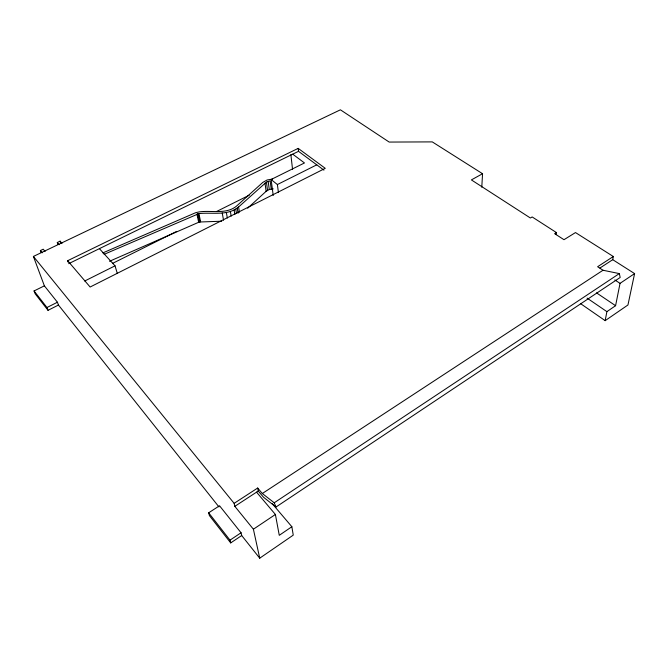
<?xml version="1.0" encoding="UTF-8"?>
<svg xmlns="http://www.w3.org/2000/svg" width="668" height="668" viewBox="0 0 668 668"><rect width="100%" height="100%" fill="white"/><g stroke="black" fill="none" stroke-linecap="round" stroke-linejoin="round"><path stroke-width="1" d="M481.787 187.232L482.555 173.722L432.271 141.892L389.177 142.067L340.413 109.811L33.4 256.437L44.38 285.846L57.431 302.237L58.458 305.042L218.954 506.92M556.143 234.618L556.411 232.556L532.154 216.941L530.375 218.002L471.383 179.909L482.555 173.722M599.939 268.027L612.731 259.685L613.324 256.512L575.49 232.564L563.992 239.703L554.624 233.658L556.411 232.556M580.4 303.522L605.166 320.657L606.895 311.639L615.587 305.702L620.038 283.357L634.6 273.596L612.731 259.685M634.6 273.596L627.953 304.984L605.166 320.657M247.644 208.199L266.131 191.307L269.287 189.52L273.254 188.877M104.124 254.333L198.922 213.61C211.806 212.073 227.654 216.215 238.568 207.005L266.415 182.113L270.131 180.853L271.233 189.036M241.707 535.536L230.694 542.909L209.41 515.587L208.658 512.807L219.538 505.76L241.056 532.763L241.707 535.536L259.718 558.189L293.252 535.126L291.858 526.726L272.26 503.697M291.858 526.726L279.266 535.318L275.4 514.469L256.554 492.157M259.718 558.189L253.397 529.215L275.4 514.469M253.397 529.215L234.835 506.336L234.134 503.346L257.664 488.032L258.265 491.038L263.543 497.259L275.984 507.029L620.188 277.471L619.32 273.596L603.012 270.248L597.618 266.732L613.324 256.512M230.694 542.909L229.992 540.153L241.056 532.763M257.664 488.032L262.315 493.51L274.222 502.787L619.32 273.596M262.315 493.51L603.012 270.248M234.835 506.336L258.265 491.038M44.38 285.846L34.06 290.939L35.137 293.728L48.029 310.319L58.458 305.042M34.06 290.939L46.969 307.514L57.431 302.237M112.458 263.434L176.669 231.404M216.683 211.439L249.256 195.19M84.736 281.003L115.038 265.831L117.309 273.479M292.709 154.158L304.474 162.959L271.099 179.525L277.395 184.543L316.766 164.837M68.67 263.676L298.512 151.327L323.922 170.131M67.66 260.704L298.195 148.379L325.258 168.328L90.122 287.023L67.66 260.704L68.161 262.19M41.074 252.437L40.389 250.558L43.22 249.206L45.09 251.444M57.949 244.379L57.298 242.501L60.095 241.165L61.999 243.361M109.468 261.288L199.273 222.018L221.709 221.217M102.839 252.913L195.724 212.666L199.298 211.881C211.297 210.144 226.126 214.62 236.422 206.187L262.875 182.347L267.142 179.959L272.519 179.082M614.81 279.942L620.038 283.357M596.541 292.885L615.587 305.702M587.088 298.112L606.895 311.639M99.407 248.655L115.038 265.831M57.298 242.501L59.193 244.697M40.389 250.558L42.243 252.805M33.4 256.437L234.134 503.346M208.658 512.807L229.992 540.153M274.222 502.787L275.984 507.029M46.969 307.514L48.029 310.319M60.095 241.165L60.738 243.052M196.951 214.044L198.647 222.244M198.922 213.61L200.6 221.809M198.246 213.668L199.932 221.876M197.586 213.818L199.273 222.018M222.219 212.933L223.555 220.248M226.352 212.516L227.337 218.002M230.385 211.522L231.186 216.098M234.092 210.011L234.877 214.587M235.737 209.101L236.439 213.217M238.568 207.005L239.42 212.148M237.232 208.09L238.1 213.234M266.415 182.113L267.542 190.297M264.996 183.115L266.131 191.307M268.169 181.337L269.287 189.52M271.099 179.525L273.229 195.473M277.395 184.543L278.422 192.543M290.872 154.592L292.551 169.413M298.195 148.379L298.512 151.327"/></g></svg>
